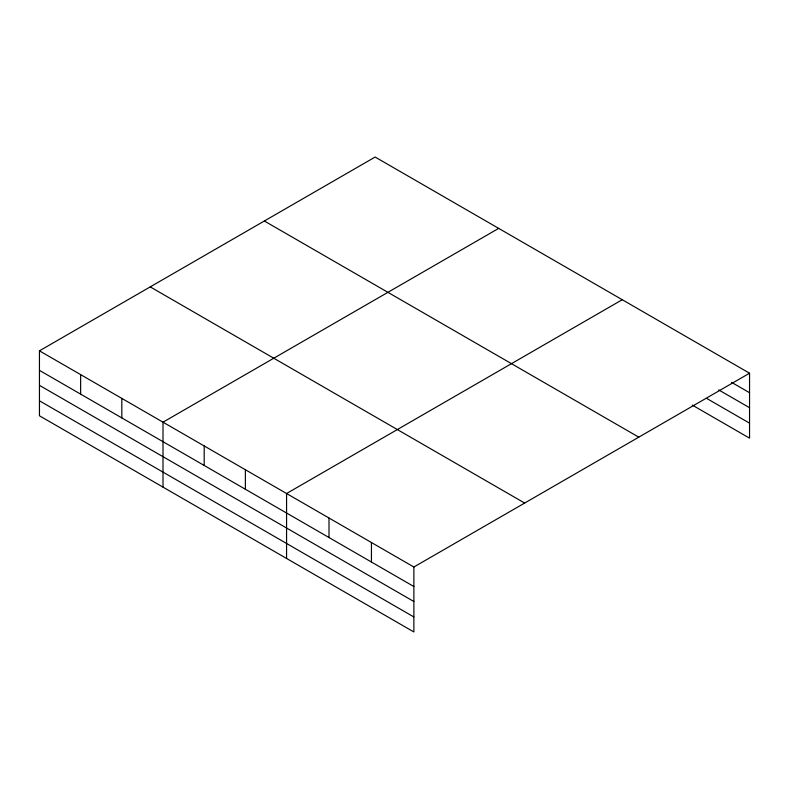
<?xml version="1.0" encoding="UTF-8"?>
<svg xmlns="http://www.w3.org/2000/svg" width="789" height="789" viewBox="0 0 789 789"><rect width="100%" height="100%" fill="white"/><g stroke="black" fill="none" stroke-linecap="round" stroke-linejoin="round"><path stroke-width="1.18" d="M39.45 350.839L413.87 567.015L413.87 631.959L39.45 415.783L39.45 350.839L375.13 157.041L749.55 373.217L749.55 438.161L692.259 405.082M498.687 228.376L163.007 422.174L163.007 487.119M622.245 299.712L286.565 493.519L286.565 558.464M413.87 567.015L749.55 373.217M731.511 382.31L749.55 392.725M718.789 389.953L749.55 407.716M707.112 398.662L749.55 423.16M264.354 220.999L638.774 437.165M150.226 286.89L524.646 503.057M39.45 370.357L413.87 586.523M39.45 385.348L413.87 601.514M39.45 400.792L413.87 616.968M371.441 542.516L371.441 562.024M329.003 518.018L329.003 537.526M245.379 469.741L245.379 489.249M204.193 445.963L204.193 465.471M121.822 398.396L121.822 417.914M80.636 374.617L80.636 394.135"/></g></svg>
